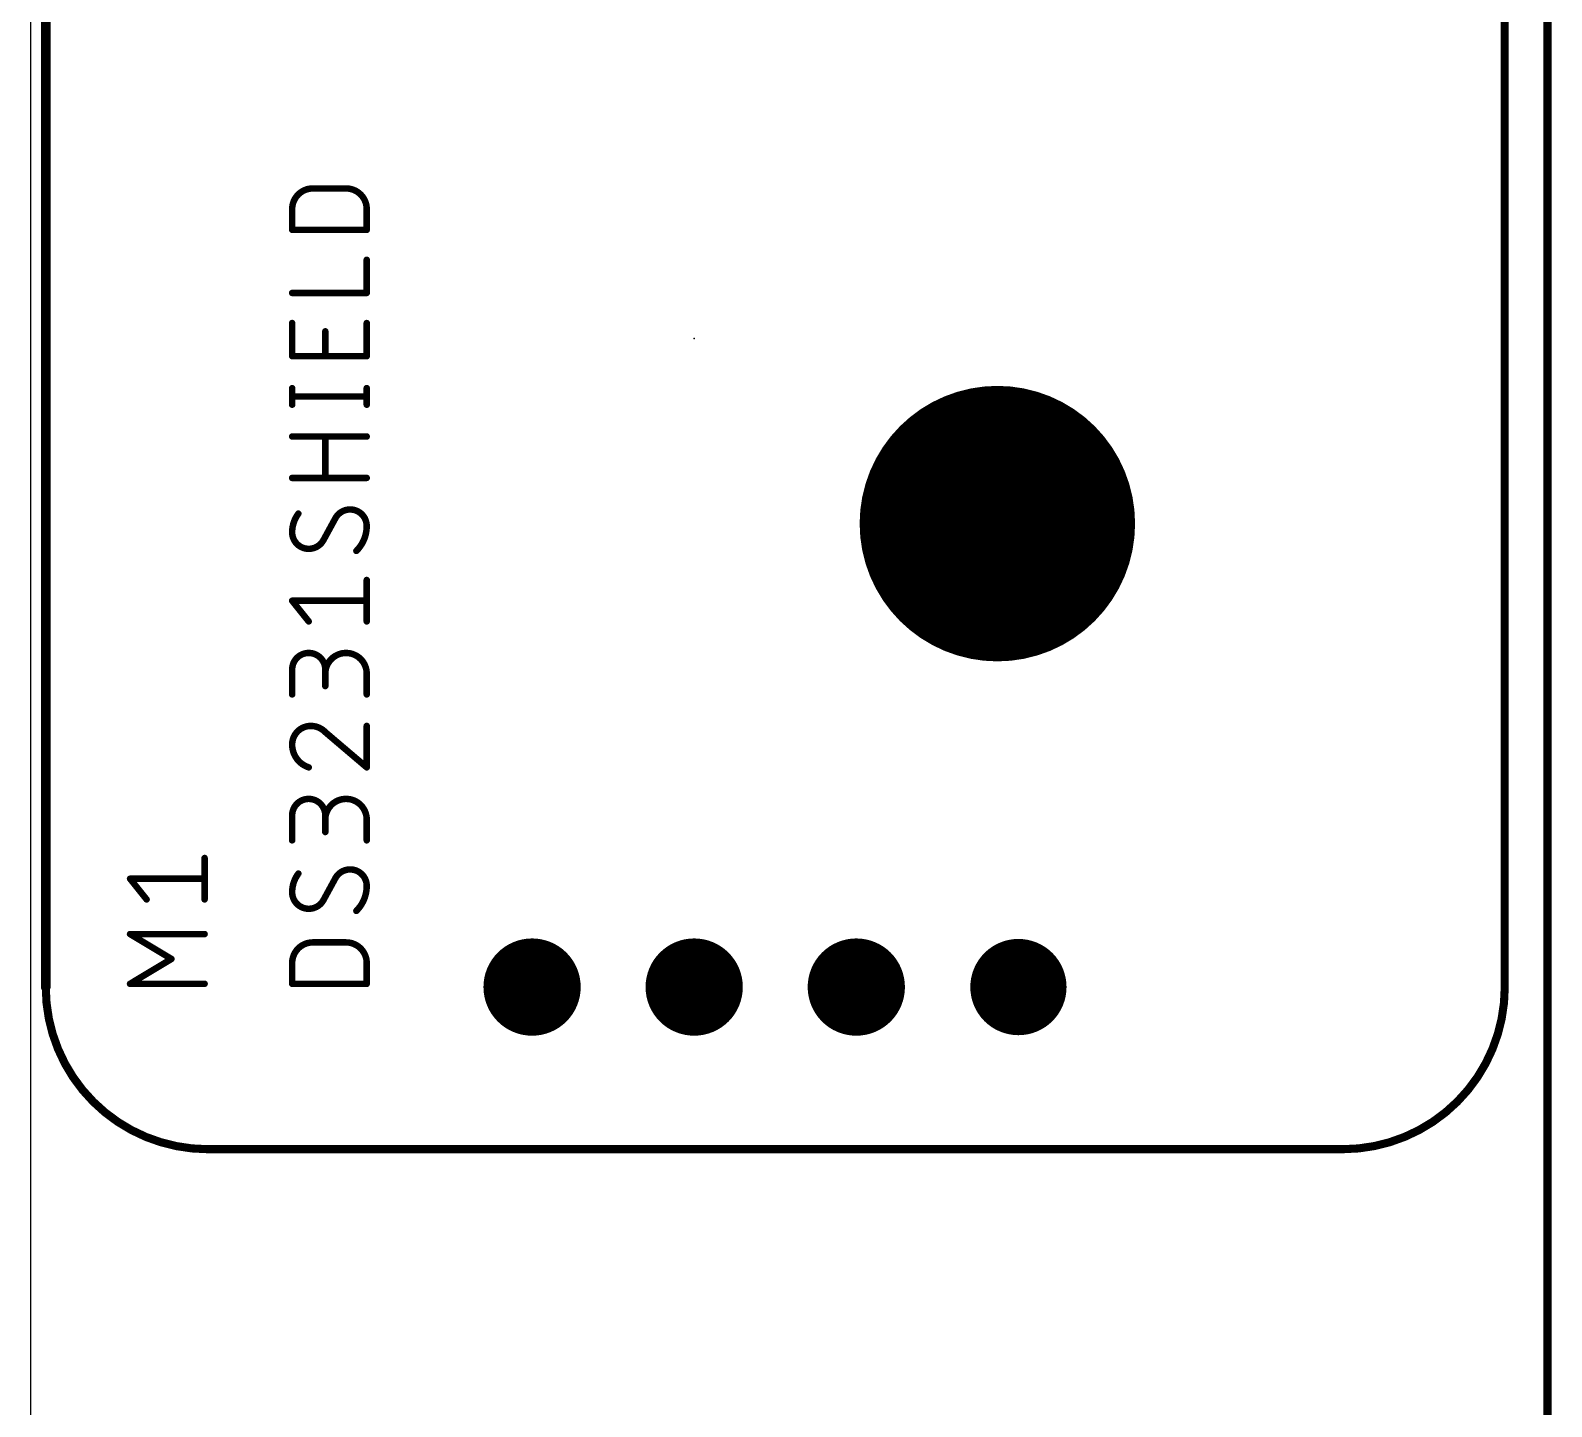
# Model space of a CAD drawing. Extents: x -35 to 140, y -8 to 139.
# Drawn here: x 0 to 23.83, y 43.12 to 64.68 of the extents above; entities that cross this region are included whole.
import ezdxf

# ---------------------------------------------------------------- set-up
doc = ezdxf.new("R2010")
doc.units = 0
for name, color, linetype in [('17', 110, 'CONTINUOUS'), ('20', 31, 'CONTINUOUS'), ('23', 53, 'CONTINUOUS'), ('25', 253, 'CONTINUOUS'), ('27', 253, 'CONTINUOUS'), ('51', 253, 'CONTINUOUS')]:
    doc.layers.add(name, color=color, linetype=linetype)

# ---------------------------------------------------------------- blocks, each defined once
blk = doc.blocks.new('ROUNDP')
at = {"const_width": 0.5}
blk.add_lwpolyline([(0, -0.25, 1), (0, 0.25, 1), (0, -0.25)], format="xyb", dxfattribs=at)

msp = doc.modelspace()

# ---------------------------------------------------------------- linework, layer by layer
at = {"layer": '20'}
msp.add_line((0, 90), (0, 0), dxfattribs=at)
at = {"layer": '23'}
for p in [(10.4, 59.85), (15.15, 56.95)]:
    msp.add_point(p, dxfattribs=at)
at = {"layer": '25', "const_width": 0.1016}
for points in [[(2.7292, 51.063), (2.7292, 51.7121)], [(1.8204, 51.063), (1.5608, 51.3876)], [(1.5608, 51.3876), (2.7292, 51.3876)], [(2.2099, 50.1303), (1.5608, 50.5197)], [(1.5608, 50.5197), (2.7292, 50.5197)], [(1.5608, 49.7408), (2.2099, 50.1303)], [(2.7292, 49.7408), (1.5608, 49.7408)]]:
    msp.add_lwpolyline(points, dxfattribs=at)
at = {"layer": '25', "const_width": 0.0508}
for points in [[(2.7546, 51.7121, 1), (2.7038, 51.7121)], [(1.5608, 51.413, 1), (1.5608, 51.3622)], [(1.5806, 51.4034, 1), (1.541, 51.3717)], [(2.7292, 51.3622, 1), (2.7292, 51.413)], [(1.8006, 51.0471, 1), (1.8403, 51.0789)], [(2.7038, 51.063, 1), (2.7546, 51.063)], [(1.5739, 50.5415, 1), (1.5477, 50.498)], [(1.5608, 50.5451, 1), (1.5608, 50.4943)], [(2.7292, 50.4943, 1), (2.7292, 50.5451)], [(2.223, 50.1085, 1), (2.1968, 50.152)], [(2.1968, 50.1085, 1), (2.223, 50.152)], [(1.5608, 49.7662, 1), (1.5608, 49.7154)], [(1.5477, 49.7626, 1), (1.5739, 49.719)], [(2.7292, 49.7154, 1), (2.7292, 49.7662)]]:
    msp.add_lwpolyline(points, format="xyb", dxfattribs=at)
at = {"layer": '27'}
for points, const_width in [([(4.4254, 62.2009, 0.4142), (4.1008, 61.8763)], 0.1016), ([(4.4254, 62.2263, 1), (4.4254, 62.1755)], 0.0508), ([(4.4254, 62.1755, 1), (4.4254, 62.2263)], 0.0508), ([(5.2692, 61.8763, 0.4142), (4.9446, 62.2009)], 0.1016), ([(4.9446, 62.2263, 1), (4.9446, 62.1755)], 0.0508), ([(4.9446, 62.1755, 1), (4.9446, 62.2263)], 0.0508), ([(4.1262, 61.8763, 1), (4.0754, 61.8763)], 0.0508), ([(4.0754, 61.8763, 1), (4.1262, 61.8763)], 0.0508), ([(5.2946, 61.8763, 1), (5.2438, 61.8763)], 0.0508), ([(5.2438, 61.8763, 1), (5.2946, 61.8763)], 0.0508), ([(4.1008, 61.5772, 1), (4.1008, 61.5264)], 0.0508), ([(4.0754, 61.5518, 1), (4.1262, 61.5518)], 0.0508), ([(5.2438, 61.5518, 1), (5.2946, 61.5518)], 0.0508), ([(5.2692, 61.5264, 1), (5.2692, 61.5772)], 0.0508), ([(5.2946, 61.0827, 1), (5.2438, 61.0827)], 0.0508), ([(4.1008, 60.5888, 1), (4.1008, 60.538)], 0.0508), ([(5.2438, 60.5634, 1), (5.2946, 60.5634)], 0.0508), ([(5.2692, 60.538, 1), (5.2692, 60.5888)], 0.0508), ([(4.1262, 60.0921, 1), (4.0754, 60.0921)], 0.0508), ([(5.2946, 60.0921, 1), (5.2438, 60.0921)], 0.0508), ([(4.6455, 59.9623, 1), (4.5947, 59.9623)], 0.0508), ([(4.1008, 59.5982, 1), (4.1008, 59.5474)], 0.0508), ([(4.0754, 59.5728, 1), (4.1262, 59.5728)], 0.0508), ([(4.5947, 59.5728, 1), (4.6455, 59.5728)], 0.0508), ([(5.2438, 59.5728, 1), (5.2946, 59.5728)], 0.0508), ([(5.2692, 59.5474, 1), (5.2692, 59.5982)], 0.0508), ([(4.1262, 59.0725, 1), (4.0754, 59.0725)], 0.0508), ([(5.2946, 59.0725, 1), (5.2438, 59.0725)], 0.0508), ([(4.1008, 58.968, 1), (4.1008, 58.9172)], 0.0508), ([(5.2692, 58.9172, 1), (5.2692, 58.968)], 0.0508), ([(4.0754, 58.8128, 1), (4.1262, 58.8128)], 0.0508), ([(5.2438, 58.8128, 1), (5.2946, 58.8128)], 0.0508), ([(4.1008, 58.3401, 1), (4.1008, 58.2893)], 0.0508), ([(4.6455, 58.3147, 1), (4.5947, 58.3147)], 0.0508), ([(5.2692, 58.2893, 1), (5.2692, 58.3401)], 0.0508), ([(4.1008, 57.691, 1), (4.1008, 57.6402)], 0.0508), ([(4.5947, 57.6656, 1), (4.6455, 57.6656)], 0.0508), ([(5.2692, 57.6402, 1), (5.2692, 57.691)], 0.0508), ([(5.0096, 57.1717, 0.2656), (4.7824, 57.0419)], 0.1016), ([(5.2692, 56.912, 0.4142), (5.0096, 57.1717)], 0.1016), ([(5.0096, 57.1971, 1), (5.0096, 57.1463)], 0.0508), ([(5.0096, 57.1463, 1), (5.0096, 57.1971)], 0.0508), ([(4.1982, 57.1068, 0.1623), (4.1008, 56.8147)], 0.1016), ([(4.2185, 57.0915, 1), (4.1778, 57.122)], 0.0508), ([(4.7605, 57.0548, 1), (4.8043, 57.029)], 0.0508), ([(4.8047, 57.0297, 1), (4.7601, 57.054)], 0.0508), ([(5.1069, 56.5226, 0.2), (5.2692, 56.912)], 0.1016), ([(5.2946, 56.912, 1), (5.2438, 56.912)], 0.0508), ([(4.1008, 56.8147, 0.4142), (4.3604, 56.555)], 0.1016), ([(4.1262, 56.8147, 1), (4.0754, 56.8147)], 0.0508), ([(4.0754, 56.8147, 1), (4.1262, 56.8147)], 0.0508), ([(4.3604, 56.555, 0.2656), (4.5876, 56.6849)], 0.1016), ([(4.6095, 56.672, 1), (4.5658, 56.6978)], 0.0508), ([(5.2438, 56.912, 1), (5.2946, 56.912)], 0.0508), ([(4.3604, 56.5804, 1), (4.3604, 56.5296)], 0.0508), ([(4.3604, 56.5296, 1), (4.3604, 56.5804)], 0.0508), ([(4.5653, 56.697, 1), (4.6099, 56.6727)], 0.0508), ([(5.089, 56.5406, 1), (5.1248, 56.5045)], 0.0508), ([(5.2946, 56.0668, 1), (5.2438, 56.0668)], 0.0508), ([(4.1206, 55.7581, 1), (4.081, 55.7264)], 0.0508), ([(4.1008, 55.7676, 1), (4.1008, 55.7168)], 0.0508), ([(5.2692, 55.7168, 1), (5.2692, 55.7676)], 0.0508), ([(4.3406, 55.4018, 1), (4.3803, 55.4336)], 0.0508), ([(5.2438, 55.4177, 1), (5.2946, 55.4177)], 0.0508), ([(4.6201, 54.6642, 1), (4.1008, 54.6642)], 0.1016), ([(5.2692, 54.5992, 1), (4.6201, 54.5992)], 0.1016), ([(4.1262, 54.6642, 1), (4.0754, 54.6642)], 0.0508), ([(4.0754, 54.6642, 1), (4.1262, 54.6642)], 0.0508), ([(4.6455, 54.6642, 1), (4.5947, 54.6642)], 0.0508), ([(4.5947, 54.6642, 1), (4.6455, 54.6642)], 0.0508), ([(4.5947, 54.5992, 1), (4.6455, 54.5992)], 0.0508), ([(5.2946, 54.5992, 1), (5.2438, 54.5992)], 0.0508), ([(5.2438, 54.5992, 1), (5.2946, 54.5992)], 0.0508), ([(4.5947, 54.4045, 1), (4.6455, 54.4045)], 0.0508), ([(4.0754, 54.2747, 1), (4.1262, 54.2747)], 0.0508), ([(5.2438, 54.2747, 1), (5.2946, 54.2747)], 0.0508), ([(4.3929, 53.7808, 0.4142), (4.1008, 53.4887)], 0.1016), ([(4.6201, 53.6834, 0.2053), (4.3929, 53.7808)], 0.1016), ([(4.3929, 53.8062, 1), (4.3929, 53.7554)], 0.0508), ([(4.3929, 53.7554, 1), (4.3929, 53.8062)], 0.0508), ([(4.6365, 53.7028, 1), (4.6036, 53.6641)], 0.0508), ([(4.6017, 53.6659, 1), (4.6385, 53.701)], 0.0508), ([(5.2946, 53.7808, 1), (5.2438, 53.7808)], 0.0508), ([(4.1008, 53.4887, 0.3252), (4.3604, 53.1317)], 0.1016), ([(4.1262, 53.4887, 1), (4.0754, 53.4887)], 0.0508), ([(4.0754, 53.4887, 1), (4.1262, 53.4887)], 0.0508), ([(4.3526, 53.1075, 1), (4.3683, 53.1559)], 0.0508), ([(5.2438, 53.1317, 1), (5.2946, 53.1317)], 0.0508), ([(5.2527, 53.1123, 1), (5.2857, 53.151)], 0.0508), ([(4.6201, 52.3782, 1), (4.1008, 52.3782)], 0.1016), ([(5.2692, 52.3132, 1), (4.6201, 52.3132)], 0.1016), ([(4.1262, 52.3782, 1), (4.0754, 52.3782)], 0.0508), ([(4.0754, 52.3782, 1), (4.1262, 52.3782)], 0.0508), ([(4.6455, 52.3782, 1), (4.5947, 52.3782)], 0.0508), ([(4.5947, 52.3782, 1), (4.6455, 52.3782)], 0.0508), ([(4.5947, 52.3132, 1), (4.6455, 52.3132)], 0.0508), ([(5.2946, 52.3132, 1), (5.2438, 52.3132)], 0.0508), ([(5.2438, 52.3132, 1), (5.2946, 52.3132)], 0.0508), ([(4.0754, 51.9887, 1), (4.1262, 51.9887)], 0.0508), ([(4.5947, 52.1185, 1), (4.6455, 52.1185)], 0.0508), ([(5.2438, 51.9887, 1), (5.2946, 51.9887)], 0.0508), ([(4.1982, 51.468, 0.1623), (4.1008, 51.1759)], 0.1016), ([(4.2185, 51.4528, 1), (4.1778, 51.4832)], 0.0508), ([(5.0096, 51.5329, 0.2656), (4.7824, 51.4031)], 0.1016), ([(5.2692, 51.2733, 0.4142), (5.0096, 51.5329)], 0.1016), ([(5.0096, 51.5583, 1), (5.0096, 51.5075)], 0.0508), ([(5.0096, 51.5075, 1), (5.0096, 51.5583)], 0.0508), ([(4.7605, 51.416, 1), (4.8043, 51.3902)], 0.0508), ([(4.8047, 51.3909, 1), (4.7601, 51.4152)], 0.0508), ([(5.1069, 50.8838, 0.2), (5.2692, 51.2733)], 0.1016), ([(5.2946, 51.2733, 1), (5.2438, 51.2733)], 0.0508), ([(5.2438, 51.2733, 1), (5.2946, 51.2733)], 0.0508), ([(4.1008, 51.1759, 0.4142), (4.3604, 50.9163)], 0.1016), ([(4.1262, 51.1759, 1), (4.0754, 51.1759)], 0.0508), ([(4.0754, 51.1759, 1), (4.1262, 51.1759)], 0.0508), ([(4.3604, 50.9163, 0.2656), (4.5876, 51.0461)], 0.1016), ([(4.5653, 51.0582, 1), (4.6099, 51.0339)], 0.0508), ([(4.6095, 51.0332, 1), (4.5658, 51.059)], 0.0508), ([(4.3604, 50.9416, 1), (4.3604, 50.8909)], 0.0508), ([(4.3604, 50.8909, 1), (4.3604, 50.9417)], 0.0508), ([(5.089, 50.9018, 1), (5.1248, 50.8658)], 0.0508), ([(4.4254, 50.3899, 0.4142), (4.1008, 50.0654)], 0.1016), ([(4.4254, 50.4153, 1), (4.4254, 50.3645)], 0.0508), ([(4.4254, 50.3645, 1), (4.4254, 50.4153)], 0.0508), ([(5.2692, 50.0654, 0.4142), (4.9446, 50.3899)], 0.1016), ([(4.9446, 50.4153, 1), (4.9446, 50.3645)], 0.0508), ([(4.9446, 50.3645, 1), (4.9446, 50.4153)], 0.0508), ([(4.1262, 50.0654, 1), (4.0754, 50.0654)], 0.0508), ([(4.0754, 50.0654, 1), (4.1262, 50.0654)], 0.0508), ([(5.2946, 50.0654, 1), (5.2438, 50.0654)], 0.0508), ([(5.2438, 50.0654, 1), (5.2946, 50.0654)], 0.0508), ([(4.1008, 49.7662, 1), (4.1008, 49.7154)], 0.0508), ([(4.0754, 49.7408, 1), (4.1262, 49.7408)], 0.0508), ([(5.2438, 49.7408, 1), (5.2946, 49.7408)], 0.0508), ([(5.2692, 49.7154, 1), (5.2692, 49.7662)], 0.0508)]:
    msp.add_lwpolyline(points, format="xyb", dxfattribs=dict(at, const_width=const_width))
at = {"layer": '27', "const_width": 0.1016}
for points in [[(4.4254, 62.2009), (4.9446, 62.2009)], [(4.1008, 61.5518), (4.1008, 61.8763)], [(5.2692, 61.8763), (5.2692, 61.5518)], [(5.2692, 61.5518), (4.1008, 61.5518)], [(5.2692, 60.5634), (5.2692, 61.0827)], [(4.1008, 60.5634), (5.2692, 60.5634)], [(4.1008, 59.5728), (4.1008, 60.0921)], [(5.2692, 60.0921), (5.2692, 59.5728)], [(4.6201, 59.5728), (4.6201, 59.9623)], [(5.2692, 59.5728), (4.1008, 59.5728)], [(4.1008, 58.8128), (4.1008, 59.0725)], [(5.2692, 58.8128), (5.2692, 59.0725)], [(4.1008, 58.9426), (5.2692, 58.9426)], [(4.1008, 58.3147), (5.2692, 58.3147)], [(4.6201, 57.6656), (4.6201, 58.3147)], [(5.2692, 57.6656), (4.1008, 57.6656)], [(4.7824, 57.0419), (4.5876, 56.6849)], [(5.2692, 55.4177), (5.2692, 56.0668)], [(4.3604, 55.4177), (4.1008, 55.7422)], [(4.1008, 55.7422), (5.2692, 55.7422)], [(4.1008, 54.2747), (4.1008, 54.6642)], [(4.6201, 54.6642), (4.6201, 54.4045)], [(5.2692, 54.2747), (5.2692, 54.5992)], [(4.6201, 53.6834), (5.2692, 53.1317)], [(5.2692, 53.1317), (5.2692, 53.7808)], [(4.1008, 51.9887), (4.1008, 52.3782)], [(4.6201, 52.3782), (4.6201, 52.1185)], [(5.2692, 51.9887), (5.2692, 52.3132)], [(4.7824, 51.4031), (4.5876, 51.0461)], [(4.4254, 50.3899), (4.9446, 50.3899)], [(4.1008, 49.7408), (4.1008, 50.0654)], [(5.2692, 50.0654), (5.2692, 49.7408)], [(5.2692, 49.7408), (4.1008, 49.7408)]]:
    msp.add_lwpolyline(points, dxfattribs=at)
at = {"layer": '51'}
for points, const_width in [([(0.24, 49.69), (0.24, 82.71)], 0.1524), ([(23.1, 82.71), (23.1, 49.69)], 0.127), ([(23.77, 76.18), (23.77, 13.32)], 0.127), ([(20.56, 47.15), (2.78, 47.15)], 0.127)]:
    msp.add_lwpolyline(points, dxfattribs=dict(at, const_width=const_width))
for points, const_width in [([(0.2019, 49.69, 1), (0.2781, 49.69)], 0.0762), ([(0.24, 49.69, 0.4142), (2.78, 47.15)], 0.127), ([(0.2718, 49.69, 1), (0.2083, 49.69)], 0.0635), ([(20.56, 47.15, 0.4142), (23.1, 49.69)], 0.127), ([(23.1318, 49.69, 1), (23.0683, 49.69)], 0.0635), ([(23.0683, 49.69, 1), (23.1318, 49.69)], 0.0635), ([(2.78, 47.1818, 1), (2.78, 47.1183)], 0.0635), ([(2.78, 47.1183, 1), (2.78, 47.1818)], 0.0635), ([(20.56, 47.1818, 1), (20.56, 47.1183)], 0.0635), ([(20.56, 47.1183, 1), (20.56, 47.1818)], 0.0635)]:
    msp.add_lwpolyline(points, format="xyb", dxfattribs=dict(at, const_width=const_width))

# ---------------------------------------------------------------- block references
at = {"layer": '17', "xscale": 4.316, "yscale": 4.316}
msp.add_blockref('ROUNDP', (15.15, 56.95), dxfattribs=at)
msp.add_blockref('ROUNDP', (15.15, 56.95), dxfattribs=at)
at = {"layer": '17', "rotation": 90}
for p, xscale, yscale in [((7.86, 49.69), 1.524, 1.524), ((7.86, 49.69), 1.524, 1.524), ((10.4, 49.69), 1.524, 1.524), ((10.4, 49.69), 1.524, 1.524), ((12.94, 49.69), 1.524, 1.524), ((12.94, 49.69), 1.524, 1.524), ((15.48, 49.69), 1.508, 1.508), ((15.48, 49.69), 1.508, 1.508)]:
    msp.add_blockref('ROUNDP', p, dxfattribs=dict(at, xscale=xscale, yscale=yscale))

doc.saveas('drawing.dxf')
